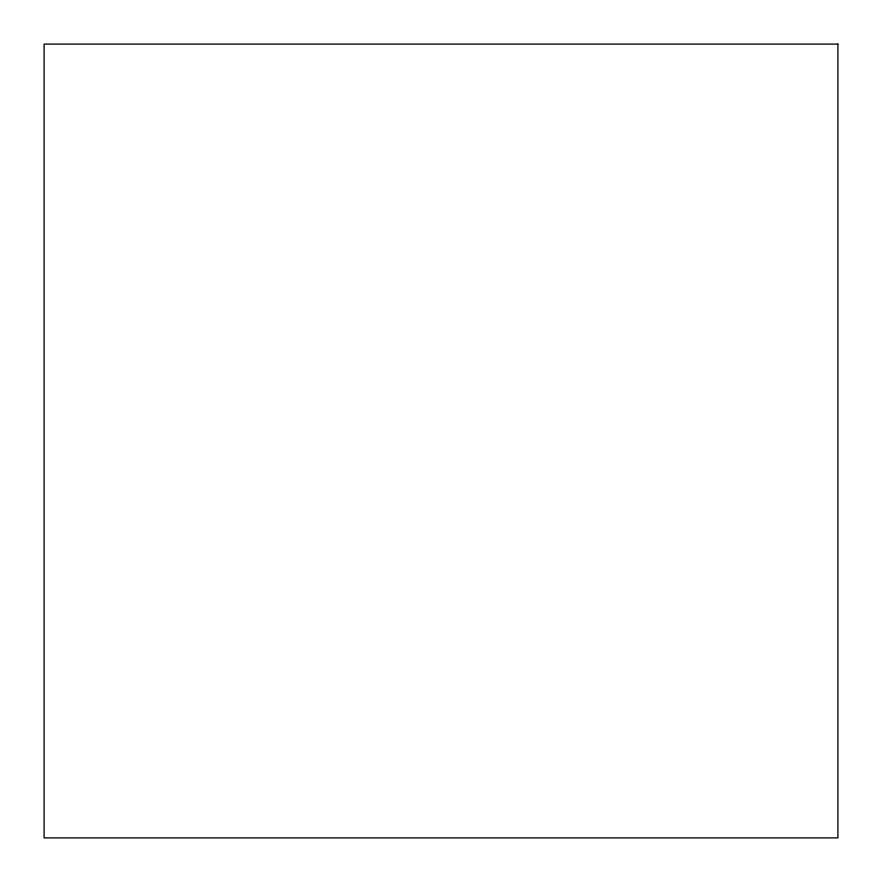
<?xml version="1.0" encoding="UTF-8"?>
<svg xmlns="http://www.w3.org/2000/svg" width="882" height="882" viewBox="0 0 882 882"><rect width="100%" height="100%" fill="white"/><g stroke="black" fill="none" stroke-linecap="round" stroke-linejoin="round"><path stroke-width="1.32" d="M837.9 44.1L44.1 44.1L44.1 837.9L837.9 837.9L837.9 44.1"/></g></svg>
